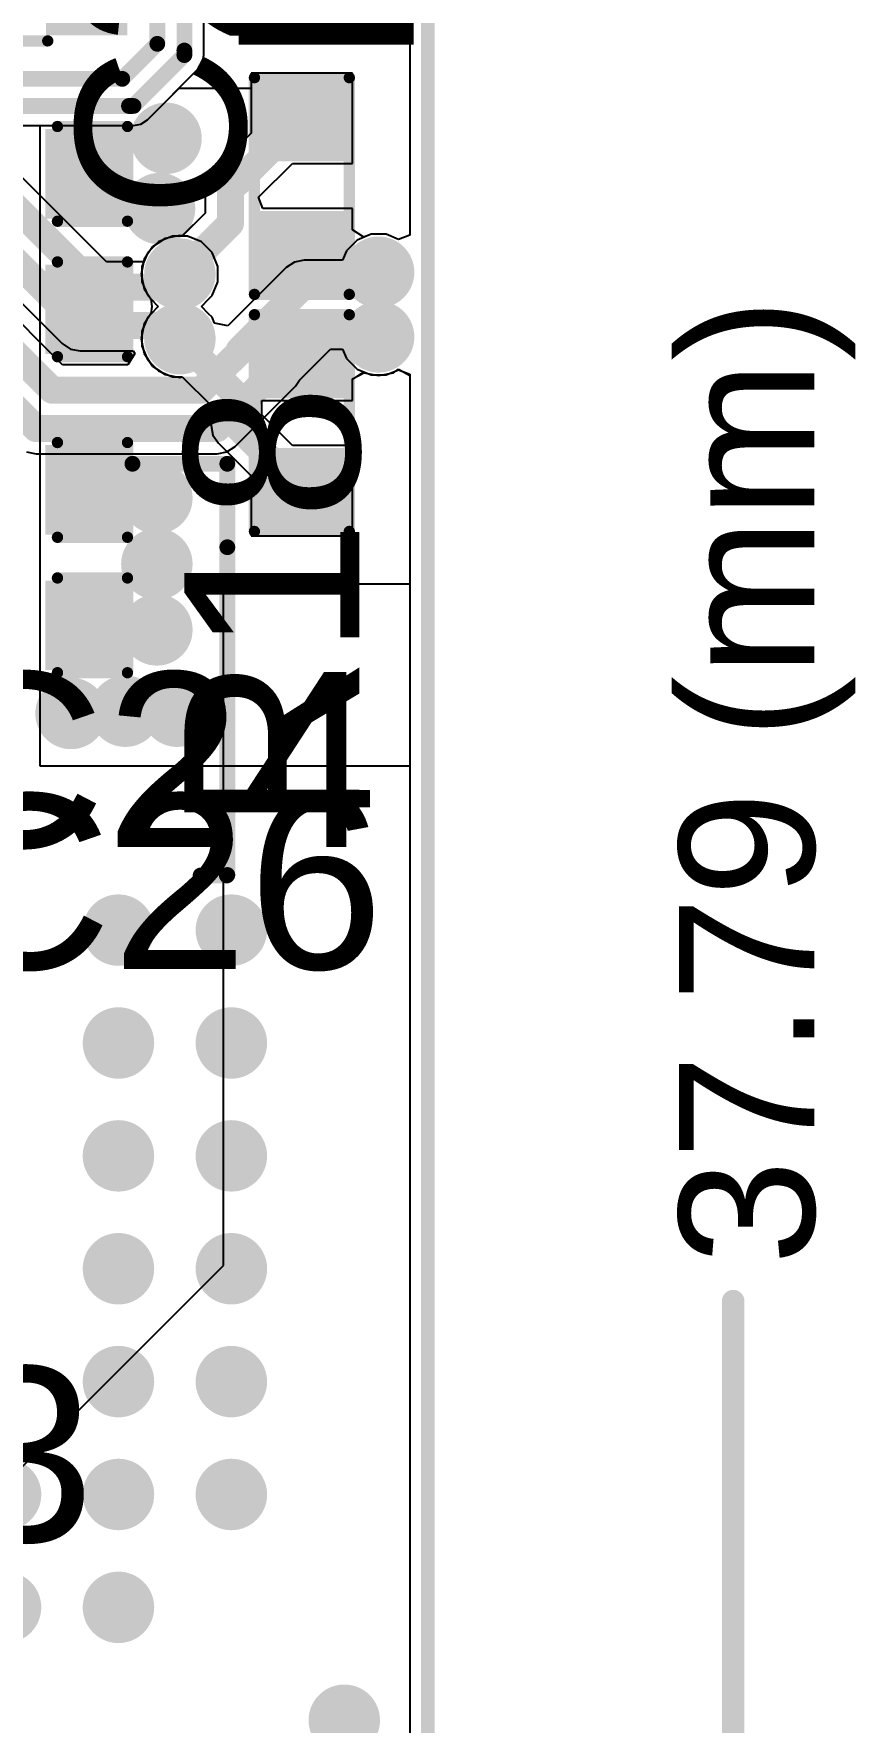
# Model space of a CAD drawing. Header units: millimetres. Extents: x -23 to 83, y -38 to 11.
# Drawn here: x 74.05 to 83.29, y -27.85 to -8.85 of the extents above; entities that cross this region are included whole.
import ezdxf

# ---------------------------------------------------------------- set-up
doc = ezdxf.new("R2010")
doc.units = ezdxf.units.MM
for name, color, linetype in [('BottomLayer', 5, 'Continuous'), ('BottomSolder', 6, 'Continuous'), ('Mechanical1', 6, 'Continuous'), ('Mechanical2', 216, 'Continuous'), ('TopLayer', 1, 'Continuous'), ('TopOverlay', 2, 'Continuous'), ('TopPaste', 8, 'Continuous'), ('TopSolder', 216, 'Continuous'), ('ViaHoleLayer', 16, 'Continuous')]:
    doc.layers.add(name, color=color, linetype=linetype)
doc.styles.add('Arial', font='', dxfattribs={"height": 0.2})
doc.styles.get('Arial').set_extended_font_data('Arial')

# ---------------------------------------------------------------- blocks, each defined once
blk = doc.blocks.new('R___0603_9')
at = {"layer": 'TopLayer'}
for points in [[(-0.381, 0.4445), (-0.381, -0.4445), (-1.143, -0.4445), (-1.143, 0.4445)], [(1.143, 0.4445), (1.143, -0.4445), (0.381, -0.4445), (0.381, 0.4445)]]:
    blk.add_hatch(color=1, dxfattribs=at).paths.add_polyline_path(points)
at = {"layer": 'TopPaste'}
for points in [[(-0.381, 0.4445), (-0.381, -0.4445), (-1.143, -0.4445), (-1.143, 0.4445)], [(1.143, 0.4445), (1.143, -0.4445), (0.381, -0.4445), (0.381, 0.4445)]]:
    blk.add_hatch(color=8, dxfattribs=at).paths.add_polyline_path(points)
at = {"layer": 'TopSolder'}
for points in [[(-0.2794, 0.5461), (-0.2794, -0.5461), (-1.2446, -0.5461), (-1.2446, 0.5461)], [(1.2446, 0.5461), (1.2446, -0.5461), (0.2794, -0.5461), (0.2794, 0.5461)]]:
    blk.add_hatch(color=216, dxfattribs=at).paths.add_polyline_path(points)
at = {"layer": 'TopOverlay', "const_width": 0.127}
for points in [[(-1.2192, -0.5334), (-1.2192, 0.5334)], [(1.2192, 0.5334), (-1.2192, 0.5334)], [(1.2192, -0.5334), (1.2192, 0.5334)], [(1.2192, -0.5334), (-1.2192, -0.5334)]]:
    blk.add_lwpolyline(points, dxfattribs=at)
at = {"layer": 'TopOverlay', "const_width": 0.0635}
for points in [[(-1.25095, 0.5334, 1), (-1.18745, 0.5334, 1)], [(-1.25095, 0.5334, 1), (-1.18745, 0.5334, 1)], [(1.18745, 0.5334, 1), (1.25095, 0.5334, 1)], [(1.18745, 0.5334, 1), (1.25095, 0.5334, 1)], [(-1.25095, -0.5334, 1), (-1.18745, -0.5334, 1)], [(-1.25095, -0.5334, 1), (-1.18745, -0.5334, 1)], [(1.18745, -0.5334, 1), (1.25095, -0.5334, 1)], [(1.18745, -0.5334, 1), (1.25095, -0.5334, 1)]]:
    blk.add_lwpolyline(points, format="xyb", close=True, dxfattribs=at)
blk = doc.blocks.new('R___0603_10')
at = {"layer": 'TopLayer'}
for points in [[(-0.381, 0.4445), (-0.381, -0.4445), (-1.143, -0.4445), (-1.143, 0.4445)], [(1.143, 0.4445), (1.143, -0.4445), (0.381, -0.4445), (0.381, 0.4445)]]:
    blk.add_hatch(color=1, dxfattribs=at).paths.add_polyline_path(points)
at = {"layer": 'TopPaste'}
for points in [[(-0.381, 0.4445), (-0.381, -0.4445), (-1.143, -0.4445), (-1.143, 0.4445)], [(1.143, 0.4445), (1.143, -0.4445), (0.381, -0.4445), (0.381, 0.4445)]]:
    blk.add_hatch(color=8, dxfattribs=at).paths.add_polyline_path(points)
at = {"layer": 'TopSolder'}
for points in [[(-0.2794, 0.5461), (-0.2794, -0.5461), (-1.2446, -0.5461), (-1.2446, 0.5461)], [(1.2446, 0.5461), (1.2446, -0.5461), (0.2794, -0.5461), (0.2794, 0.5461)]]:
    blk.add_hatch(color=216, dxfattribs=at).paths.add_polyline_path(points)
at = {"layer": 'TopOverlay', "const_width": 0.127}
for points in [[(-1.2192, 0.5334), (-1.2192, -0.5334)], [(-1.2192, 0.5334), (1.2192, 0.5334)], [(1.2192, 0.5334), (1.2192, -0.5334)], [(-1.2192, -0.5334), (1.2192, -0.5334)]]:
    blk.add_lwpolyline(points, dxfattribs=at)
at = {"layer": 'TopOverlay', "const_width": 0.0635}
for points in [[(-1.25095, 0.5334, 1), (-1.18745, 0.5334, 1)], [(-1.25095, 0.5334, 1), (-1.18745, 0.5334, 1)], [(1.18745, 0.5334, 1), (1.25095, 0.5334, 1)], [(1.18745, 0.5334, 1), (1.25095, 0.5334, 1)], [(-1.25095, -0.5334, 1), (-1.18745, -0.5334, 1)], [(-1.25095, -0.5334, 1), (-1.18745, -0.5334, 1)], [(1.18745, -0.5334, 1), (1.25095, -0.5334, 1)], [(1.18745, -0.5334, 1), (1.25095, -0.5334, 1)]]:
    blk.add_lwpolyline(points, format="xyb", close=True, dxfattribs=at)
blk = doc.blocks.new('C___0603_31')
at = {"layer": 'TopLayer'}
for points in [[(-0.381, 0.445), (-0.381, -0.445), (-1.143, -0.445), (-1.143, 0.445)], [(1.143, 0.445), (1.143, -0.445), (0.381, -0.445), (0.381, 0.445)]]:
    blk.add_hatch(color=1, dxfattribs=at).paths.add_polyline_path(points)
at = {"layer": 'TopPaste'}
for points in [[(-0.381, 0.445), (-0.381, -0.445), (-1.143, -0.445), (-1.143, 0.445)], [(1.143, 0.445), (1.143, -0.445), (0.381, -0.445), (0.381, 0.445)]]:
    blk.add_hatch(color=8, dxfattribs=at).paths.add_polyline_path(points)
at = {"layer": 'TopSolder'}
for points in [[(-0.321, 0.504), (-0.321, -0.504), (-1.203, -0.504), (-1.203, 0.504)], [(1.203, 0.504), (1.203, -0.504), (0.321, -0.504), (0.321, 0.504)]]:
    blk.add_hatch(color=216, dxfattribs=at).paths.add_polyline_path(points)
at = {"layer": 'TopOverlay', "const_width": 0.127}
for points in [[(-0.457, 0.533), (-1.245, 0.533)], [(-1.245, 0.533), (-1.245, -0.533)], [(1.245, 0.533), (0.457, 0.533)], [(1.245, 0.533), (1.245, -0.533)], [(-0.457, -0.533), (-1.245, -0.533)], [(1.245, -0.533), (0.457, -0.533)]]:
    blk.add_lwpolyline(points, dxfattribs=at)
at = {"layer": 'TopOverlay', "const_width": 0.0635}
for points in [[(-1.276, 0.533, 1), (-1.213, 0.533, 1)], [(-1.276, 0.533, 1), (-1.213, 0.533, 1)], [(-0.489, 0.533, 1), (-0.425, 0.533, 1)], [(0.425, 0.533, 1), (0.489, 0.533, 1)], [(1.213, 0.533, 1), (1.276, 0.533, 1)], [(1.213, 0.533, 1), (1.276, 0.533, 1)], [(-1.276, -0.533, 1), (-1.213, -0.533, 1)], [(-1.276, -0.533, 1), (-1.213, -0.533, 1)], [(-0.489, -0.533, 1), (-0.425, -0.533, 1)], [(0.425, -0.533, 1), (0.489, -0.533, 1)], [(1.213, -0.533, 1), (1.276, -0.533, 1)], [(1.213, -0.533, 1), (1.276, -0.533, 1)]]:
    blk.add_lwpolyline(points, format="xyb", close=True, dxfattribs=at)
blk = doc.blocks.new('C___0603_33')
at = {"layer": 'TopLayer'}
for points in [[(-0.381, 0.445), (-0.381, -0.445), (-1.143, -0.445), (-1.143, 0.445)], [(1.143, 0.445), (1.143, -0.445), (0.381, -0.445), (0.381, 0.445)]]:
    blk.add_hatch(color=1, dxfattribs=at).paths.add_polyline_path(points)
at = {"layer": 'TopPaste'}
for points in [[(-0.381, 0.445), (-0.381, -0.445), (-1.143, -0.445), (-1.143, 0.445)], [(1.143, 0.445), (1.143, -0.445), (0.381, -0.445), (0.381, 0.445)]]:
    blk.add_hatch(color=8, dxfattribs=at).paths.add_polyline_path(points)
at = {"layer": 'TopSolder'}
for points in [[(-0.321, 0.504), (-0.321, -0.504), (-1.203, -0.504), (-1.203, 0.504)], [(1.203, 0.504), (1.203, -0.504), (0.321, -0.504), (0.321, 0.504)]]:
    blk.add_hatch(color=216, dxfattribs=at).paths.add_polyline_path(points)
at = {"layer": 'TopOverlay', "const_width": 0.127}
for points in [[(-1.245, 0.533), (-1.245, -0.533)], [(-0.457, 0.533), (-1.245, 0.533)], [(1.245, 0.533), (0.457, 0.533)], [(1.245, 0.533), (1.245, -0.533)], [(-0.457, -0.533), (-1.245, -0.533)], [(1.245, -0.533), (0.457, -0.533)]]:
    blk.add_lwpolyline(points, dxfattribs=at)
at = {"layer": 'TopOverlay', "const_width": 0.0635}
for points in [[(-1.276, 0.533, 1), (-1.213, 0.533, 1)], [(-1.276, 0.533, 1), (-1.213, 0.533, 1)], [(-0.489, 0.533, 1), (-0.425, 0.533, 1)], [(0.425, 0.533, 1), (0.489, 0.533, 1)], [(1.213, 0.533, 1), (1.276, 0.533, 1)], [(1.213, 0.533, 1), (1.276, 0.533, 1)], [(-1.276, -0.533, 1), (-1.213, -0.533, 1)], [(-1.276, -0.533, 1), (-1.213, -0.533, 1)], [(-0.489, -0.533, 1), (-0.425, -0.533, 1)], [(0.425, -0.533, 1), (0.489, -0.533, 1)], [(1.213, -0.533, 1), (1.276, -0.533, 1)], [(1.213, -0.533, 1), (1.276, -0.533, 1)]]:
    blk.add_lwpolyline(points, format="xyb", close=True, dxfattribs=at)
blk = doc.blocks.new('C___0603_35')
at = {"layer": 'TopLayer'}
for points in [[(-0.381, 0.445), (-0.381, -0.445), (-1.143, -0.445), (-1.143, 0.445)], [(1.143, 0.445), (1.143, -0.445), (0.381, -0.445), (0.381, 0.445)]]:
    blk.add_hatch(color=1, dxfattribs=at).paths.add_polyline_path(points)
at = {"layer": 'TopPaste'}
for points in [[(-0.381, 0.445), (-0.381, -0.445), (-1.143, -0.445), (-1.143, 0.445)], [(1.143, 0.445), (1.143, -0.445), (0.381, -0.445), (0.381, 0.445)]]:
    blk.add_hatch(color=8, dxfattribs=at).paths.add_polyline_path(points)
at = {"layer": 'TopSolder'}
for points in [[(-0.321, 0.504), (-0.321, -0.504), (-1.203, -0.504), (-1.203, 0.504)], [(1.203, 0.504), (1.203, -0.504), (0.321, -0.504), (0.321, 0.504)]]:
    blk.add_hatch(color=216, dxfattribs=at).paths.add_polyline_path(points)
at = {"layer": 'TopOverlay', "const_width": 0.127}
for points in [[(-1.245, 0.533), (-0.457, 0.533)], [(-1.245, -0.533), (-1.245, 0.533)], [(0.457, 0.533), (1.245, 0.533)], [(1.245, -0.533), (1.245, 0.533)], [(-1.245, -0.533), (-0.457, -0.533)], [(0.457, -0.533), (1.245, -0.533)]]:
    blk.add_lwpolyline(points, dxfattribs=at)
at = {"layer": 'TopOverlay', "const_width": 0.0635}
for points in [[(-1.276, 0.533, 1), (-1.213, 0.533, 1)], [(-1.276, 0.533, 1), (-1.213, 0.533, 1)], [(-0.489, 0.533, 1), (-0.425, 0.533, 1)], [(0.425, 0.533, 1), (0.489, 0.533, 1)], [(1.213, 0.533, 1), (1.276, 0.533, 1)], [(1.213, 0.533, 1), (1.276, 0.533, 1)], [(-1.276, -0.533, 1), (-1.213, -0.533, 1)], [(-1.276, -0.533, 1), (-1.213, -0.533, 1)], [(-0.489, -0.533, 1), (-0.425, -0.533, 1)], [(0.425, -0.533, 1), (0.489, -0.533, 1)], [(1.213, -0.533, 1), (1.276, -0.533, 1)], [(1.213, -0.533, 1), (1.276, -0.533, 1)]]:
    blk.add_lwpolyline(points, format="xyb", close=True, dxfattribs=at)
blk = doc.blocks.new('C___0603_37')
at = {"layer": 'TopLayer'}
for points in [[(-0.381, 0.445), (-0.381, -0.445), (-1.143, -0.445), (-1.143, 0.445)], [(1.143, 0.445), (1.143, -0.445), (0.381, -0.445), (0.381, 0.445)]]:
    blk.add_hatch(color=1, dxfattribs=at).paths.add_polyline_path(points)
at = {"layer": 'TopPaste'}
for points in [[(-0.381, 0.445), (-0.381, -0.445), (-1.143, -0.445), (-1.143, 0.445)], [(1.143, 0.445), (1.143, -0.445), (0.381, -0.445), (0.381, 0.445)]]:
    blk.add_hatch(color=8, dxfattribs=at).paths.add_polyline_path(points)
at = {"layer": 'TopSolder'}
for points in [[(-0.321, 0.504), (-0.321, -0.504), (-1.203, -0.504), (-1.203, 0.504)], [(1.203, 0.504), (1.203, -0.504), (0.321, -0.504), (0.321, 0.504)]]:
    blk.add_hatch(color=216, dxfattribs=at).paths.add_polyline_path(points)
at = {"layer": 'TopOverlay', "const_width": 0.127}
for points in [[(-1.245, 0.533), (-1.245, -0.533)], [(-0.457, 0.533), (-1.245, 0.533)], [(1.245, 0.533), (0.457, 0.533)], [(1.245, 0.533), (1.245, -0.533)], [(-0.457, -0.533), (-1.245, -0.533)], [(1.245, -0.533), (0.457, -0.533)]]:
    blk.add_lwpolyline(points, dxfattribs=at)
at = {"layer": 'TopOverlay', "const_width": 0.0635}
for points in [[(-1.276, 0.533, 1), (-1.213, 0.533, 1)], [(-1.276, 0.533, 1), (-1.213, 0.533, 1)], [(-0.489, 0.533, 1), (-0.425, 0.533, 1)], [(0.425, 0.533, 1), (0.489, 0.533, 1)], [(1.213, 0.533, 1), (1.276, 0.533, 1)], [(1.213, 0.533, 1), (1.276, 0.533, 1)], [(-1.276, -0.533, 1), (-1.213, -0.533, 1)], [(-1.276, -0.533, 1), (-1.213, -0.533, 1)], [(-0.489, -0.533, 1), (-0.425, -0.533, 1)], [(0.425, -0.533, 1), (0.489, -0.533, 1)], [(1.213, -0.533, 1), (1.276, -0.533, 1)], [(1.213, -0.533, 1), (1.276, -0.533, 1)]]:
    blk.add_lwpolyline(points, format="xyb", close=True, dxfattribs=at)
blk = doc.blocks.new('8_USON__2X3__122')
at = {"layer": 'TopLayer'}
for points in [[(-0.356, 0.14), (0.356, 0.14), (0.356, -0.14), (-0.356, -0.14)], [(1.198, 0.1), (1.498, 0.1), (1.498, -1.6), (1.198, -1.6)], [(2.34, 0.14), (3.051, 0.14), (3.051, -0.14), (2.34, -0.14)], [(-0.356, -0.36), (0.356, -0.36), (0.356, -0.64), (-0.356, -0.64)], [(2.34, -0.36), (3.051, -0.36), (3.051, -0.64), (2.34, -0.64)], [(-0.356, -0.86), (0.356, -0.86), (0.356, -1.14), (-0.356, -1.14)], [(2.34, -0.86), (3.051, -0.86), (3.051, -1.14), (2.34, -1.14)], [(-0.356, -1.36), (0.356, -1.36), (0.356, -1.64), (-0.356, -1.64)], [(2.34, -1.36), (3.051, -1.36), (3.051, -1.64), (2.34, -1.64)]]:
    blk.add_hatch(color=1, dxfattribs=at).paths.add_polyline_path(points)
at = {"layer": 'TopPaste'}
for points in [[(-0.356, 0.14), (0.356, 0.14), (0.356, -0.14), (-0.356, -0.14)], [(1.198, 0.1), (1.498, 0.1), (1.498, -1.6), (1.198, -1.6)], [(2.34, 0.14), (3.051, 0.14), (3.051, -0.14), (2.34, -0.14)], [(-0.356, -0.36), (0.356, -0.36), (0.356, -0.64), (-0.356, -0.64)], [(2.34, -0.36), (3.051, -0.36), (3.051, -0.64), (2.34, -0.64)], [(-0.356, -0.86), (0.356, -0.86), (0.356, -1.14), (-0.356, -1.14)], [(2.34, -0.86), (3.051, -0.86), (3.051, -1.14), (2.34, -1.14)], [(-0.356, -1.36), (0.356, -1.36), (0.356, -1.64), (-0.356, -1.64)], [(2.34, -1.36), (3.051, -1.36), (3.051, -1.64), (2.34, -1.64)]]:
    blk.add_hatch(color=8, dxfattribs=at).paths.add_polyline_path(points)
at = {"layer": 'TopSolder'}
for points in [[(-0.457, 0.242), (0.457, 0.242), (0.457, -0.242), (-0.457, -0.242)], [(1.096, 0.202), (1.599, 0.202), (1.599, -1.702), (1.096, -1.702)], [(2.238, 0.242), (3.152, 0.242), (3.152, -0.242), (2.238, -0.242)], [(-0.457, -0.258), (0.457, -0.258), (0.457, -0.742), (-0.457, -0.742)], [(2.238, -0.258), (3.152, -0.258), (3.152, -0.742), (2.238, -0.742)], [(-0.457, -0.758), (0.457, -0.758), (0.457, -1.242), (-0.457, -1.242)], [(2.238, -0.758), (3.152, -0.758), (3.152, -1.242), (2.238, -1.242)], [(-0.457, -1.258), (0.457, -1.258), (0.457, -1.742), (-0.457, -1.742)], [(2.238, -1.258), (3.152, -1.258), (3.152, -1.742), (2.238, -1.742)]]:
    blk.add_hatch(color=216, dxfattribs=at).paths.add_polyline_path(points)
at = {"layer": 'TopOverlay'}
for points, const_width in [([(-0.69, 0.152), (-0.563, 0.025)], 0.2), ([(-0.69, -0.102), (-0.69, 0.152)], 0.2), ([(0.352, 0.305), (2.257, 0.305)], 0.127), ([(-0.69, -0.102), (-0.563, 0.025)], 0.2), ([(0.352, -1.805), (2.257, -1.805)], 0.127)]:
    blk.add_lwpolyline(points, dxfattribs=dict(at, const_width=const_width))
for points, const_width in [([(-0.74, 0.152, 1), (-0.64, 0.152, 1)], 0.1), ([(-0.74, 0.152, 1), (-0.64, 0.152, 1)], 0.1), ([(0.32, 0.305, 1), (0.383, 0.305, 1)], 0.0635), ([(2.225, 0.305, 1), (2.288, 0.305, 1)], 0.0635), ([(-0.613, 0.025, 1), (-0.513, 0.025, 1)], 0.1), ([(-0.613, 0.025, 1), (-0.513, 0.025, 1)], 0.1), ([(-0.74, -0.102, 1), (-0.64, -0.102, 1)], 0.1), ([(-0.74, -0.102, 1), (-0.64, -0.102, 1)], 0.1), ([(0.32, -1.805, 1), (0.383, -1.805, 1)], 0.0635), ([(2.225, -1.805, 1), (2.288, -1.805, 1)], 0.0635)]:
    blk.add_lwpolyline(points, format="xyb", close=True, dxfattribs=dict(at, const_width=const_width))

msp = doc.modelspace()

# ---------------------------------------------------------------- hatches: boundary and pattern name
at = {"layer": 'BottomLayer'}
h = msp.add_hatch(color=5, dxfattribs=at)
edge = h.paths.add_edge_path()
edge.add_arc((75.536, -10.029), 0.3, 0, 360)
h = msp.add_hatch(color=5, dxfattribs=at)
edge = h.paths.add_edge_path()
edge.add_arc((75.463, -10.82), 0.3, 0, 360)
h = msp.add_hatch(color=5, dxfattribs=at)
edge = h.paths.add_edge_path()
edge.add_arc((75.692, -11.557), 0.3, 0, 360)
h = msp.add_hatch(color=5, dxfattribs=at)
edge = h.paths.add_edge_path()
edge.add_arc((77.927, -11.536), 0.3, 0, 360)
h = msp.add_hatch(color=5, dxfattribs=at)
edge = h.paths.add_edge_path()
edge.add_arc((77.927, -12.263), 0.3, 0, 360)
h = msp.add_hatch(color=5, dxfattribs=at)
edge = h.paths.add_edge_path()
edge.add_arc((75.692, -12.284), 0.3, 0, 360)
h = msp.add_hatch(color=5, dxfattribs=at)
edge = h.paths.add_edge_path()
edge.add_arc((75.433, -14.078), 0.3, 0, 360)
h = msp.add_hatch(color=5, dxfattribs=at)
edge = h.paths.add_edge_path()
edge.add_arc((75.433, -14.819), 0.3, 0, 360)
h = msp.add_hatch(color=5, dxfattribs=at)
edge = h.paths.add_edge_path()
edge.add_arc((75.433, -15.56), 0.3, 0, 360)
h = msp.add_hatch(color=5, dxfattribs=at)
edge = h.paths.add_edge_path()
edge.add_arc((74.468, -16.5), 0.3, 0, 360)
h = msp.add_hatch(color=5, dxfattribs=at)
edge = h.paths.add_edge_path()
edge.add_arc((75.077, -16.475), 0.3, 0, 360)
h = msp.add_hatch(color=5, dxfattribs=at)
edge = h.paths.add_edge_path()
edge.add_arc((75.662, -16.475), 0.3, 0, 360)
h = msp.add_hatch(color=5, dxfattribs=at)
edge = h.paths.add_edge_path()
edge.add_arc((75.001, -18.938), 0.3, 0, 360)
h = msp.add_hatch(color=5, dxfattribs=at)
edge = h.paths.add_edge_path()
edge.add_arc((76.271, -18.938), 0.3, 0, 360)
h = msp.add_hatch(color=5, dxfattribs=at)
edge = h.paths.add_edge_path()
edge.add_arc((75.001, -20.208), 0.3, 0, 360)
h = msp.add_hatch(color=5, dxfattribs=at)
edge = h.paths.add_edge_path()
edge.add_arc((76.271, -20.208), 0.3, 0, 360)
h = msp.add_hatch(color=5, dxfattribs=at)
edge = h.paths.add_edge_path()
edge.add_arc((75.001, -21.478), 0.3, 0, 360)
h = msp.add_hatch(color=5, dxfattribs=at)
edge = h.paths.add_edge_path()
edge.add_arc((76.271, -21.478), 0.3, 0, 360)
h = msp.add_hatch(color=5, dxfattribs=at)
edge = h.paths.add_edge_path()
edge.add_arc((75.001, -22.748), 0.3, 0, 360)
h = msp.add_hatch(color=5, dxfattribs=at)
edge = h.paths.add_edge_path()
edge.add_arc((76.271, -22.748), 0.3, 0, 360)
h = msp.add_hatch(color=5, dxfattribs=at)
edge = h.paths.add_edge_path()
edge.add_arc((75.001, -24.018), 0.3, 0, 360)
h = msp.add_hatch(color=5, dxfattribs=at)
edge = h.paths.add_edge_path()
edge.add_arc((76.271, -24.018), 0.3, 0, 360)
h = msp.add_hatch(color=5, dxfattribs=at)
edge = h.paths.add_edge_path()
edge.add_arc((75.001, -25.288), 0.3, 0, 360)
h = msp.add_hatch(color=5, dxfattribs=at)
edge = h.paths.add_edge_path()
edge.add_arc((76.271, -25.288), 0.3, 0, 360)
h = msp.add_hatch(color=5, dxfattribs=at)
edge = h.paths.add_edge_path()
edge.add_arc((75.001, -26.558), 0.3, 0, 360)
h = msp.add_hatch(color=5, dxfattribs=at)
edge = h.paths.add_edge_path()
edge.add_arc((77.541, -27.828), 0.3, 0, 360)
at = {"layer": 'BottomSolder'}
h = msp.add_hatch(color=6, dxfattribs=at)
edge = h.paths.add_edge_path()
edge.add_arc((75.536, -10.029), 0.402, 0, 360)
h = msp.add_hatch(color=6, dxfattribs=at)
edge = h.paths.add_edge_path()
edge.add_arc((75.463, -10.82), 0.402, 0, 360)
h = msp.add_hatch(color=6, dxfattribs=at)
edge = h.paths.add_edge_path()
edge.add_arc((75.692, -11.557), 0.402, 0, 360)
h = msp.add_hatch(color=6, dxfattribs=at)
edge = h.paths.add_edge_path()
edge.add_arc((77.927, -11.536), 0.402, 0, 360)
h = msp.add_hatch(color=6, dxfattribs=at)
edge = h.paths.add_edge_path()
edge.add_arc((75.692, -12.284), 0.402, 0, 360)
h = msp.add_hatch(color=6, dxfattribs=at)
edge = h.paths.add_edge_path()
edge.add_arc((77.927, -12.263), 0.402, 0, 360)
h = msp.add_hatch(color=6, dxfattribs=at)
edge = h.paths.add_edge_path()
edge.add_arc((75.433, -14.078), 0.402, 0, 360)
h = msp.add_hatch(color=6, dxfattribs=at)
edge = h.paths.add_edge_path()
edge.add_arc((75.433, -14.819), 0.402, 0, 360)
h = msp.add_hatch(color=6, dxfattribs=at)
edge = h.paths.add_edge_path()
edge.add_arc((75.433, -15.56), 0.402, 0, 360)
h = msp.add_hatch(color=6, dxfattribs=at)
edge = h.paths.add_edge_path()
edge.add_arc((74.468, -16.5), 0.402, 0, 360)
h = msp.add_hatch(color=6, dxfattribs=at)
edge = h.paths.add_edge_path()
edge.add_arc((75.077, -16.475), 0.402, 0, 360)
h = msp.add_hatch(color=6, dxfattribs=at)
edge = h.paths.add_edge_path()
edge.add_arc((75.662, -16.475), 0.402, 0, 360)
h = msp.add_hatch(color=6, dxfattribs=at)
edge = h.paths.add_edge_path()
edge.add_arc((75.001, -18.938), 0.402, 0, 360)
h = msp.add_hatch(color=6, dxfattribs=at)
edge = h.paths.add_edge_path()
edge.add_arc((76.271, -18.938), 0.402, 0, 360)
h = msp.add_hatch(color=6, dxfattribs=at)
edge = h.paths.add_edge_path()
edge.add_arc((75.001, -20.208), 0.402, 0, 360)
h = msp.add_hatch(color=6, dxfattribs=at)
edge = h.paths.add_edge_path()
edge.add_arc((76.271, -20.208), 0.402, 0, 360)
h = msp.add_hatch(color=6, dxfattribs=at)
edge = h.paths.add_edge_path()
edge.add_arc((75.001, -21.478), 0.402, 0, 360)
h = msp.add_hatch(color=6, dxfattribs=at)
edge = h.paths.add_edge_path()
edge.add_arc((76.271, -21.478), 0.402, 0, 360)
h = msp.add_hatch(color=6, dxfattribs=at)
edge = h.paths.add_edge_path()
edge.add_arc((75.001, -22.748), 0.402, 0, 360)
h = msp.add_hatch(color=6, dxfattribs=at)
edge = h.paths.add_edge_path()
edge.add_arc((76.271, -22.748), 0.402, 0, 360)
h = msp.add_hatch(color=6, dxfattribs=at)
edge = h.paths.add_edge_path()
edge.add_arc((75.001, -24.018), 0.402, 0, 360)
h = msp.add_hatch(color=6, dxfattribs=at)
edge = h.paths.add_edge_path()
edge.add_arc((76.271, -24.018), 0.402, 0, 360)
h = msp.add_hatch(color=6, dxfattribs=at)
edge = h.paths.add_edge_path()
edge.add_arc((73.731, -25.288), 0.402, 0, 360)
h = msp.add_hatch(color=6, dxfattribs=at)
edge = h.paths.add_edge_path()
edge.add_arc((75.001, -25.288), 0.402, 0, 360)
h = msp.add_hatch(color=6, dxfattribs=at)
edge = h.paths.add_edge_path()
edge.add_arc((76.271, -25.288), 0.402, 0, 360)
h = msp.add_hatch(color=6, dxfattribs=at)
edge = h.paths.add_edge_path()
edge.add_arc((73.731, -26.558), 0.402, 0, 360)
h = msp.add_hatch(color=6, dxfattribs=at)
edge = h.paths.add_edge_path()
edge.add_arc((75.001, -26.558), 0.402, 0, 360)
h = msp.add_hatch(color=6, dxfattribs=at)
edge = h.paths.add_edge_path()
edge.add_arc((77.541, -27.828), 0.402, 0, 360)
at = {"layer": 'TopLayer'}
h = msp.add_hatch(color=1, dxfattribs=at)
edge = h.paths.add_edge_path()
edge.add_arc((75.536, -10.029), 0.3, 0, 360)
h = msp.add_hatch(color=1, dxfattribs=at)
edge = h.paths.add_edge_path()
edge.add_arc((75.463, -10.82), 0.3, 0, 360)
h = msp.add_hatch(color=1, dxfattribs=at)
edge = h.paths.add_edge_path()
edge.add_arc((75.692, -11.557), 0.3, 0, 360)
h = msp.add_hatch(color=1, dxfattribs=at)
edge = h.paths.add_edge_path()
edge.add_arc((77.927, -11.536), 0.3, 0, 360)
h = msp.add_hatch(color=1, dxfattribs=at)
edge = h.paths.add_edge_path()
edge.add_arc((77.927, -12.263), 0.3, 0, 360)
h = msp.add_hatch(color=1, dxfattribs=at)
edge = h.paths.add_edge_path()
edge.add_arc((75.692, -12.284), 0.3, 0, 360)
h = msp.add_hatch(color=1, dxfattribs=at)
edge = h.paths.add_edge_path()
edge.add_arc((75.433, -14.078), 0.3, 0, 360)
h = msp.add_hatch(color=1, dxfattribs=at)
edge = h.paths.add_edge_path()
edge.add_arc((75.433, -14.819), 0.3, 0, 360)
h = msp.add_hatch(color=1, dxfattribs=at)
edge = h.paths.add_edge_path()
edge.add_arc((75.433, -15.56), 0.3, 0, 360)
h = msp.add_hatch(color=1, dxfattribs=at)
edge = h.paths.add_edge_path()
edge.add_arc((74.468, -16.5), 0.3, 0, 360)
h = msp.add_hatch(color=1, dxfattribs=at)
edge = h.paths.add_edge_path()
edge.add_arc((75.077, -16.475), 0.3, 0, 360)
h = msp.add_hatch(color=1, dxfattribs=at)
edge = h.paths.add_edge_path()
edge.add_arc((75.662, -16.475), 0.3, 0, 360)
h = msp.add_hatch(color=1, dxfattribs=at)
edge = h.paths.add_edge_path()
edge.add_arc((75.001, -18.938), 0.3, 0, 360)
h = msp.add_hatch(color=1, dxfattribs=at)
edge = h.paths.add_edge_path()
edge.add_arc((76.271, -18.938), 0.3, 0, 360)
h = msp.add_hatch(color=1, dxfattribs=at)
edge = h.paths.add_edge_path()
edge.add_arc((75.001, -20.208), 0.3, 0, 360)
h = msp.add_hatch(color=1, dxfattribs=at)
edge = h.paths.add_edge_path()
edge.add_arc((76.271, -20.208), 0.3, 0, 360)
h = msp.add_hatch(color=1, dxfattribs=at)
edge = h.paths.add_edge_path()
edge.add_arc((75.001, -21.478), 0.3, 0, 360)
h = msp.add_hatch(color=1, dxfattribs=at)
edge = h.paths.add_edge_path()
edge.add_arc((76.271, -21.478), 0.3, 0, 360)
h = msp.add_hatch(color=1, dxfattribs=at)
edge = h.paths.add_edge_path()
edge.add_arc((75.001, -22.748), 0.3, 0, 360)
h = msp.add_hatch(color=1, dxfattribs=at)
edge = h.paths.add_edge_path()
edge.add_arc((76.271, -22.748), 0.3, 0, 360)
h = msp.add_hatch(color=1, dxfattribs=at)
edge = h.paths.add_edge_path()
edge.add_arc((75.001, -24.018), 0.3, 0, 360)
h = msp.add_hatch(color=1, dxfattribs=at)
edge = h.paths.add_edge_path()
edge.add_arc((76.271, -24.018), 0.3, 0, 360)
h = msp.add_hatch(color=1, dxfattribs=at)
edge = h.paths.add_edge_path()
edge.add_arc((75.001, -25.288), 0.3, 0, 360)
h = msp.add_hatch(color=1, dxfattribs=at)
edge = h.paths.add_edge_path()
edge.add_arc((76.271, -25.288), 0.3, 0, 360)
h = msp.add_hatch(color=1, dxfattribs=at)
edge = h.paths.add_edge_path()
edge.add_arc((75.001, -26.558), 0.3, 0, 360)
h = msp.add_hatch(color=1, dxfattribs=at)
edge = h.paths.add_edge_path()
edge.add_arc((77.541, -27.828), 0.3, 0, 360)
at = {"layer": 'TopSolder'}
h = msp.add_hatch(color=216, dxfattribs=at)
edge = h.paths.add_edge_path()
edge.add_arc((75.536, -10.029), 0.402, 0, 360)
h = msp.add_hatch(color=216, dxfattribs=at)
edge = h.paths.add_edge_path()
edge.add_arc((75.463, -10.82), 0.402, 0, 360)
h = msp.add_hatch(color=216, dxfattribs=at)
edge = h.paths.add_edge_path()
edge.add_arc((75.692, -11.557), 0.402, 0, 360)
h = msp.add_hatch(color=216, dxfattribs=at)
edge = h.paths.add_edge_path()
edge.add_arc((77.927, -11.536), 0.402, 0, 360)
h = msp.add_hatch(color=216, dxfattribs=at)
edge = h.paths.add_edge_path()
edge.add_arc((75.692, -12.284), 0.402, 0, 360)
h = msp.add_hatch(color=216, dxfattribs=at)
edge = h.paths.add_edge_path()
edge.add_arc((77.927, -12.263), 0.402, 0, 360)
h = msp.add_hatch(color=216, dxfattribs=at)
edge = h.paths.add_edge_path()
edge.add_arc((75.433, -14.078), 0.402, 0, 360)
h = msp.add_hatch(color=216, dxfattribs=at)
edge = h.paths.add_edge_path()
edge.add_arc((75.433, -14.819), 0.402, 0, 360)
h = msp.add_hatch(color=216, dxfattribs=at)
edge = h.paths.add_edge_path()
edge.add_arc((75.433, -15.56), 0.402, 0, 360)
h = msp.add_hatch(color=216, dxfattribs=at)
edge = h.paths.add_edge_path()
edge.add_arc((74.468, -16.5), 0.402, 0, 360)
h = msp.add_hatch(color=216, dxfattribs=at)
edge = h.paths.add_edge_path()
edge.add_arc((75.077, -16.475), 0.402, 0, 360)
h = msp.add_hatch(color=216, dxfattribs=at)
edge = h.paths.add_edge_path()
edge.add_arc((75.662, -16.475), 0.402, 0, 360)
h = msp.add_hatch(color=216, dxfattribs=at)
edge = h.paths.add_edge_path()
edge.add_arc((75.001, -18.938), 0.402, 0, 360)
h = msp.add_hatch(color=216, dxfattribs=at)
edge = h.paths.add_edge_path()
edge.add_arc((76.271, -18.938), 0.402, 0, 360)
h = msp.add_hatch(color=216, dxfattribs=at)
edge = h.paths.add_edge_path()
edge.add_arc((75.001, -20.208), 0.402, 0, 360)
h = msp.add_hatch(color=216, dxfattribs=at)
edge = h.paths.add_edge_path()
edge.add_arc((76.271, -20.208), 0.402, 0, 360)
h = msp.add_hatch(color=216, dxfattribs=at)
edge = h.paths.add_edge_path()
edge.add_arc((75.001, -21.478), 0.402, 0, 360)
h = msp.add_hatch(color=216, dxfattribs=at)
edge = h.paths.add_edge_path()
edge.add_arc((76.271, -21.478), 0.402, 0, 360)
h = msp.add_hatch(color=216, dxfattribs=at)
edge = h.paths.add_edge_path()
edge.add_arc((75.001, -22.748), 0.402, 0, 360)
h = msp.add_hatch(color=216, dxfattribs=at)
edge = h.paths.add_edge_path()
edge.add_arc((76.271, -22.748), 0.402, 0, 360)
h = msp.add_hatch(color=216, dxfattribs=at)
edge = h.paths.add_edge_path()
edge.add_arc((75.001, -24.018), 0.402, 0, 360)
h = msp.add_hatch(color=216, dxfattribs=at)
edge = h.paths.add_edge_path()
edge.add_arc((76.271, -24.018), 0.402, 0, 360)
h = msp.add_hatch(color=216, dxfattribs=at)
edge = h.paths.add_edge_path()
edge.add_arc((73.731, -25.288), 0.402, 0, 360)
h = msp.add_hatch(color=216, dxfattribs=at)
edge = h.paths.add_edge_path()
edge.add_arc((75.001, -25.288), 0.402, 0, 360)
h = msp.add_hatch(color=216, dxfattribs=at)
edge = h.paths.add_edge_path()
edge.add_arc((76.271, -25.288), 0.402, 0, 360)
h = msp.add_hatch(color=216, dxfattribs=at)
edge = h.paths.add_edge_path()
edge.add_arc((73.731, -26.558), 0.402, 0, 360)
h = msp.add_hatch(color=216, dxfattribs=at)
edge = h.paths.add_edge_path()
edge.add_arc((75.001, -26.558), 0.402, 0, 360)
h = msp.add_hatch(color=216, dxfattribs=at)
edge = h.paths.add_edge_path()
edge.add_arc((77.541, -27.828), 0.402, 0, 360)
at = {"layer": 'ViaHoleLayer'}
h = msp.add_hatch(color=16, dxfattribs=at)
edge = h.paths.add_edge_path()
edge.add_arc((75.536, -10.029), 0.15, 0, 360)
h = msp.add_hatch(color=16, dxfattribs=at)
edge = h.paths.add_edge_path()
edge.add_arc((75.463, -10.82), 0.15, 0, 360)
h = msp.add_hatch(color=16, dxfattribs=at)
edge = h.paths.add_edge_path()
edge.add_arc((77.927, -11.536), 0.15, 0, 360)
h = msp.add_hatch(color=16, dxfattribs=at)
edge = h.paths.add_edge_path()
edge.add_arc((75.692, -11.557), 0.15, 0, 360)
h = msp.add_hatch(color=16, dxfattribs=at)
edge = h.paths.add_edge_path()
edge.add_arc((75.692, -12.284), 0.15, 0, 360)
h = msp.add_hatch(color=16, dxfattribs=at)
edge = h.paths.add_edge_path()
edge.add_arc((77.927, -12.263), 0.15, 0, 360)
h = msp.add_hatch(color=16, dxfattribs=at)
edge = h.paths.add_edge_path()
edge.add_arc((75.433, -14.078), 0.15, 0, 360)
h = msp.add_hatch(color=16, dxfattribs=at)
edge = h.paths.add_edge_path()
edge.add_arc((75.433, -14.819), 0.15, 0, 360)
h = msp.add_hatch(color=16, dxfattribs=at)
edge = h.paths.add_edge_path()
edge.add_arc((75.433, -15.56), 0.15, 0, 360)
h = msp.add_hatch(color=16, dxfattribs=at)
edge = h.paths.add_edge_path()
edge.add_arc((75.077, -16.475), 0.15, 0, 360)
h = msp.add_hatch(color=16, dxfattribs=at)
edge = h.paths.add_edge_path()
edge.add_arc((75.662, -16.475), 0.15, 0, 360)
h = msp.add_hatch(color=16, dxfattribs=at)
edge = h.paths.add_edge_path()
edge.add_arc((74.468, -16.5), 0.15, 0, 360)
h = msp.add_hatch(color=16, dxfattribs=at)
edge = h.paths.add_edge_path()
edge.add_arc((75.001, -18.938), 0.15, 0, 360)
h = msp.add_hatch(color=16, dxfattribs=at)
edge = h.paths.add_edge_path()
edge.add_arc((76.271, -18.938), 0.15, 0, 360)
h = msp.add_hatch(color=16, dxfattribs=at)
edge = h.paths.add_edge_path()
edge.add_arc((75.001, -20.208), 0.15, 0, 360)
h = msp.add_hatch(color=16, dxfattribs=at)
edge = h.paths.add_edge_path()
edge.add_arc((76.271, -20.208), 0.15, 0, 360)
h = msp.add_hatch(color=16, dxfattribs=at)
edge = h.paths.add_edge_path()
edge.add_arc((75.001, -21.478), 0.15, 0, 360)
h = msp.add_hatch(color=16, dxfattribs=at)
edge = h.paths.add_edge_path()
edge.add_arc((76.271, -21.478), 0.15, 0, 360)
h = msp.add_hatch(color=16, dxfattribs=at)
edge = h.paths.add_edge_path()
edge.add_arc((75.001, -22.748), 0.15, 0, 360)
h = msp.add_hatch(color=16, dxfattribs=at)
edge = h.paths.add_edge_path()
edge.add_arc((76.271, -22.748), 0.15, 0, 360)
h = msp.add_hatch(color=16, dxfattribs=at)
edge = h.paths.add_edge_path()
edge.add_arc((75.001, -24.018), 0.15, 0, 360)
h = msp.add_hatch(color=16, dxfattribs=at)
edge = h.paths.add_edge_path()
edge.add_arc((76.271, -24.018), 0.15, 0, 360)
h = msp.add_hatch(color=16, dxfattribs=at)
edge = h.paths.add_edge_path()
edge.add_arc((75.001, -25.288), 0.15, 0, 360)
h = msp.add_hatch(color=16, dxfattribs=at)
edge = h.paths.add_edge_path()
edge.add_arc((76.271, -25.288), 0.15, 0, 360)
h = msp.add_hatch(color=16, dxfattribs=at)
edge = h.paths.add_edge_path()
edge.add_arc((75.001, -26.558), 0.15, 0, 360)
h = msp.add_hatch(color=16, dxfattribs=at)
edge = h.paths.add_edge_path()
edge.add_arc((77.541, -27.828), 0.15, 0, 360)

# ---------------------------------------------------------------- linework, layer by layer
at = {"layer": 'BottomLayer'}
for p, q in [((78.277, 2.007), (78.277, -11.117)), ((74.866, -11.42), (71.399, -7.952)), ((72.715, -10.685), (74.368, -12.338)), ((75.45, -11.195), (75.33, -11.315)), ((75.607, -11.13), (75.45, -11.195)), ((75.777, -11.13), (75.607, -11.13)), ((75.934, -11.195), (75.777, -11.13)), ((76.054, -11.315), (75.934, -11.195)), ((77.685, -11.174), (77.565, -11.295)), ((77.842, -11.109), (77.685, -11.174)), ((78.012, -11.109), (77.842, -11.109)), ((78.15, -11.167), (78.012, -11.109)), ((78.277, -11.117), (78.15, -11.167)), ((75.33, -11.315), (75.287, -11.42)), ((76.119, -11.472), (76.054, -11.315)), ((77.565, -11.295), (77.522, -11.399)), ((75.287, -11.42), (74.866, -11.42)), ((76.119, -11.642), (76.119, -11.472)), ((76.888, -11.483), (76.231, -12.139)), ((76.98, -11.421), (76.888, -11.483)), ((76.888, -11.483), (76.888, -11.483)), ((77.089, -11.399), (76.98, -11.421)), ((77.522, -11.399), (77.089, -11.399)), ((74.373, -12.579), (73.388, -11.593)), ((76.054, -11.799), (76.119, -11.642)), ((75.935, -11.92), (76.015, -11.838)), ((76.015, -12.003), (75.935, -11.92)), ((76.015, -11.838), (76.054, -11.799)), ((76.054, -12.042), (76.015, -12.003)), ((76.082, -12.109), (76.054, -12.042)), ((76.231, -12.139), (76.082, -12.109)), ((74.368, -12.338), (74.368, -12.338)), ((74.368, -12.338), (74.461, -12.4)), ((74.461, -12.4), (74.57, -12.421)), ((74.57, -12.421), (74.57, -12.421)), ((74.57, -12.421), (75.167, -12.421)), ((75.184, -12.452), (75.108, -12.579)), ((75.167, -12.421), (75.184, -12.452)), ((77.036, -12.751), (77.386, -12.401)), ((77.386, -12.401), (77.522, -12.401)), ((77.522, -12.401), (77.565, -12.505)), ((77.565, -12.505), (77.685, -12.625)), ((75.108, -12.579), (74.373, -12.579)), ((77.685, -12.625), (77.842, -12.69)), ((77.842, -12.69), (78.012, -12.69)), ((78.012, -12.69), (78.15, -12.633)), ((78.15, -12.633), (78.277, -12.683)), ((78.277, -12.683), (78.277, -32.988)), ((76.312, -13.497), (76.991, -12.818)), ((76.991, -12.818), (77.036, -12.751)), ((76.991, -12.818), (76.991, -12.818)), ((73.967, -13.558), (74.076, -13.58)), ((74.076, -13.58), (74.076, -13.58)), ((74.076, -13.58), (76.111, -13.58)), ((76.111, -13.58), (76.22, -13.558)), ((76.111, -13.58), (76.111, -13.58)), ((76.22, -13.558), (76.312, -13.497))]:
    msp.add_line(p, q, dxfattribs=at)
at = {"layer": 'BottomLayer', "const_width": 0.305}
for points in [[(71.197, -8.153), (74.748, -11.705)], [(71.018, -8.585), (74.57, -12.136)], [(77.7, -11.684), (77.847, -11.536)], [(77.847, -11.536), (77.927, -11.536)], [(74.748, -11.705), (75.465, -11.705)], [(75.465, -11.705), (75.612, -11.557)], [(75.612, -11.557), (75.692, -11.557)], [(76.358, -12.415), (77.089, -11.684)], [(77.089, -11.684), (77.7, -11.684)], [(73.186, -11.795), (74.255, -12.863)], [(76.79, -12.594), (77.268, -12.116)], [(77.268, -12.116), (77.7, -12.116)], [(77.7, -12.116), (77.847, -12.263)], [(73.008, -12.226), (74.076, -13.295)], [(74.57, -12.136), (75.465, -12.136)], [(75.465, -12.136), (75.612, -12.284)], [(75.612, -12.284), (75.692, -12.284)], [(77.847, -12.263), (77.927, -12.263)], [(75.932, -12.863), (76.358, -12.438)], [(76.358, -12.438), (76.358, -12.415)], [(76.111, -13.295), (76.79, -12.616)], [(76.79, -12.616), (76.79, -12.594)], [(74.255, -12.863), (75.932, -12.863)], [(74.076, -13.295), (76.111, -13.295)]]:
    msp.add_lwpolyline(points, dxfattribs=at)
at = {"layer": 'BottomLayer', "const_width": 0.152}
for points in [[(77.771, -11.536, 1), (77.924, -11.536, 1)], [(77.771, -11.536, 1), (77.924, -11.536, 1)], [(77.851, -11.536, 1), (78.003, -11.536, 1)], [(74.672, -11.705, 1), (74.825, -11.705, 1)], [(74.672, -11.705, 1), (74.825, -11.705, 1)], [(75.388, -11.705, 1), (75.541, -11.705, 1)], [(75.388, -11.705, 1), (75.541, -11.705, 1)], [(75.536, -11.557, 1), (75.688, -11.557, 1)], [(75.536, -11.557, 1), (75.688, -11.557, 1)], [(75.616, -11.557, 1), (75.768, -11.557, 1)], [(77.013, -11.684, 1), (77.165, -11.684, 1)], [(77.013, -11.684, 1), (77.165, -11.684, 1)], [(77.624, -11.684, 1), (77.776, -11.684, 1)], [(77.624, -11.684, 1), (77.776, -11.684, 1)], [(77.192, -12.116, 1), (77.344, -12.116, 1)], [(77.192, -12.116, 1), (77.344, -12.116, 1)], [(77.624, -12.116, 1), (77.776, -12.116, 1)], [(77.624, -12.116, 1), (77.776, -12.116, 1)], [(74.493, -12.136, 1), (74.646, -12.136, 1)], [(74.493, -12.136, 1), (74.646, -12.136, 1)], [(75.388, -12.136, 1), (75.541, -12.136, 1)], [(75.388, -12.136, 1), (75.541, -12.136, 1)], [(75.536, -12.284, 1), (75.688, -12.284, 1)], [(75.536, -12.284, 1), (75.688, -12.284, 1)], [(75.616, -12.284, 1), (75.768, -12.284, 1)], [(77.771, -12.263, 1), (77.924, -12.263, 1)], [(77.771, -12.263, 1), (77.924, -12.263, 1)], [(77.851, -12.263, 1), (78.003, -12.263, 1)], [(76.282, -12.415, 1), (76.434, -12.415, 1)], [(76.282, -12.415, 1), (76.434, -12.415, 1)], [(76.282, -12.438, 1), (76.434, -12.438, 1)], [(76.282, -12.438, 1), (76.434, -12.438, 1)], [(76.713, -12.594, 1), (76.866, -12.594, 1)], [(76.713, -12.594, 1), (76.866, -12.594, 1)], [(76.713, -12.616, 1), (76.866, -12.616, 1)], [(76.713, -12.616, 1), (76.866, -12.616, 1)], [(74.179, -12.863, 1), (74.331, -12.863, 1)], [(74.179, -12.863, 1), (74.331, -12.863, 1)], [(75.856, -12.863, 1), (76.008, -12.863, 1)], [(75.856, -12.863, 1), (76.008, -12.863, 1)], [(74, -13.295, 1), (74.153, -13.295, 1)], [(74, -13.295, 1), (74.153, -13.295, 1)], [(76.035, -13.295, 1), (76.187, -13.295, 1)], [(76.035, -13.295, 1), (76.187, -13.295, 1)]]:
    msp.add_lwpolyline(points, format="xyb", close=True, dxfattribs=at)
at = {"layer": 'Mechanical1', "const_width": 0.254}
msp.add_lwpolyline([(81.915, -34.338), (81.915, -23.112)], dxfattribs=at)
at = {"layer": 'Mechanical1', "const_width": 0.127}
msp.add_lwpolyline([(81.852, -23.112, 1), (81.978, -23.112, 1)], format="xyb", close=True, dxfattribs=at)
at = {"layer": 'Mechanical2', "const_width": 0.152}
msp.add_lwpolyline([(78.481, -32.989), (78.481, 2.011)], dxfattribs=at)
at = {"layer": 'TopLayer'}
for p, q in [((78.277, 2.007), (78.277, -11.117)), ((75.963, -9.092), (75.963, -8.013)), ((75.946, -9.177), (75.963, -9.092)), ((75.326, -9.821), (75.898, -9.248)), ((75.898, -9.248), (75.946, -9.177)), ((77.635, -9.296), (76.492, -9.296)), ((76.492, -9.296), (76.492, -9.973)), ((77.635, -10.312), (77.635, -9.296)), ((75.326, -9.821), (75.682, -9.464)), ((75.682, -9.464), (76.492, -9.464)), ((76.492, -9.464), (76.492, -9.973)), ((75.17, -9.885), (75.254, -9.869)), ((75.17, -9.885), (75.254, -9.869)), ((75.254, -9.869), (75.326, -9.821)), ((75.254, -9.869), (75.326, -9.821)), ((73.708, -9.885), (75.17, -9.885)), ((74.121, -17.094), (74.121, -9.885)), ((74.121, -9.885), (75.17, -9.885)), ((76.492, -9.973), (76.059, -10.407)), ((76.492, -9.973), (76.059, -10.407)), ((76.059, -10.407), (75.997, -10.499)), ((76.059, -10.407), (75.997, -10.499)), ((76.577, -10.693), (76.958, -10.312)), ((76.958, -10.312), (77.635, -10.312)), ((75.997, -10.499), (75.975, -10.608)), ((75.997, -10.499), (75.975, -10.608)), ((75.975, -10.608), (75.975, -10.608)), ((75.975, -10.608), (75.975, -10.871)), ((75.975, -10.608), (75.975, -10.608)), ((75.975, -10.608), (75.975, -10.871)), ((76.624, -10.82), (76.577, -10.693)), ((77.635, -10.82), (76.624, -10.82)), ((77.635, -11.059), (77.635, -10.82)), ((75.975, -10.871), (75.716, -11.13)), ((75.975, -10.871), (75.719, -11.127)), ((75.45, -11.195), (75.33, -11.315)), ((75.525, -11.155), (75.384, -11.249)), ((75.607, -11.13), (75.45, -11.195)), ((75.692, -11.122), (75.525, -11.155)), ((75.716, -11.13), (75.607, -11.13)), ((75.719, -11.127), (75.692, -11.122)), ((77.762, -11.143), (77.635, -11.059)), ((77.842, -11.109), (77.762, -11.143)), ((78.012, -11.109), (77.842, -11.109)), ((78.15, -11.167), (78.012, -11.109)), ((78.277, -11.117), (78.15, -11.167)), ((75.29, -11.39), (75.257, -11.557)), ((75.33, -11.315), (75.265, -11.472)), ((75.384, -11.249), (75.29, -11.39)), ((75.257, -11.557), (75.29, -11.724)), ((75.265, -11.472), (75.265, -11.642)), ((75.265, -11.642), (75.33, -11.799)), ((75.29, -11.724), (75.365, -11.836)), ((75.33, -11.799), (75.369, -11.838)), ((75.365, -11.836), (75.377, -11.92)), ((75.377, -11.92), (75.365, -12.005)), ((75.369, -11.838), (75.449, -11.92)), ((75.449, -11.92), (75.369, -12.003)), ((75.29, -12.117), (75.257, -12.284)), ((75.33, -12.042), (75.265, -12.199)), ((75.365, -12.005), (75.29, -12.117)), ((75.369, -12.003), (75.33, -12.042)), ((75.257, -12.284), (75.29, -12.451)), ((75.265, -12.199), (75.265, -12.369)), ((75.265, -12.369), (75.33, -12.526)), ((75.29, -12.451), (75.384, -12.592)), ((75.33, -12.526), (75.45, -12.646)), ((75.384, -12.592), (75.525, -12.686)), ((75.45, -12.646), (75.607, -12.711)), ((75.525, -12.686), (75.692, -12.719)), ((75.607, -12.711), (75.716, -12.711)), ((75.692, -12.719), (75.719, -12.714)), ((75.716, -12.711), (76.042, -13.037)), ((75.719, -12.714), (76.042, -13.037)), ((77.635, -12.741), (77.762, -12.657)), ((77.635, -12.735), (77.761, -12.666)), ((77.761, -12.666), (77.927, -12.699)), ((77.762, -12.657), (77.842, -12.69)), ((77.842, -12.69), (78.012, -12.69)), ((77.927, -12.699), (78.094, -12.666)), ((78.012, -12.69), (78.15, -12.633)), ((78.094, -12.666), (78.15, -12.628)), ((78.15, -12.628), (78.277, -12.696)), ((78.15, -12.633), (78.277, -12.683)), ((78.277, -12.683), (78.277, -32.988)), ((78.277, -12.696), (78.277, -17.094)), ((77.635, -12.979), (77.635, -12.735)), ((77.635, -12.979), (77.635, -12.741)), ((76.042, -13.037), (76.042, -13.259)), ((76.042, -13.037), (76.042, -13.259)), ((76.612, -13.141), (76.612, -12.979)), ((76.612, -12.979), (77.635, -12.979)), ((76.612, -13.141), (76.612, -12.979)), ((76.612, -12.979), (77.635, -12.979)), ((76.042, -13.259), (76.042, -13.259)), ((76.042, -13.259), (76.064, -13.368)), ((76.042, -13.259), (76.042, -13.259)), ((76.042, -13.259), (76.064, -13.368)), ((76.958, -13.487), (76.612, -13.141)), ((76.958, -13.487), (76.612, -13.141)), ((76.064, -13.368), (76.126, -13.46)), ((76.064, -13.368), (76.126, -13.46)), ((76.126, -13.46), (76.492, -13.827)), ((76.126, -13.46), (76.492, -13.827)), ((77.635, -13.487), (76.958, -13.487)), ((77.635, -13.487), (76.958, -13.487)), ((77.635, -14.503), (77.635, -13.487)), ((77.635, -14.503), (77.635, -13.487)), ((76.492, -13.827), (76.492, -14.503)), ((76.492, -13.827), (76.492, -14.503)), ((76.492, -14.503), (77.635, -14.503)), ((76.492, -14.503), (77.635, -14.503)), ((76.182, -22.712), (76.182, -15.04)), ((76.182, -15.04), (78.277, -15.04)), ((78.277, -15.04), (78.277, -32.988)), ((78.277, -17.094), (74.121, -17.094)), ((70.9, -27.994), (76.182, -22.712))]:
    msp.add_line(p, q, dxfattribs=at)
for points, const_width in [([(75.743, -9.042), (75.743, -8.077)], 0.178), ([(75.438, -8.966), (75.438, -8.382)], 0.178), ([(75.044, -9.36), (75.438, -8.966)], 0.178), ([(75.17, -9.665), (75.743, -9.092)], 0.178), ([(75.743, -9.092), (75.743, -9.042)], 0.178), ([(71.657, -9.36), (75.044, -9.36)], 0.178), ([(71.945, -9.665), (75.12, -9.665)], 0.178), ([(75.12, -9.665), (75.17, -9.665)], 0.178), ([(76.771, -10.033), (77, -9.804)], 0.305), ([(77, -9.804), (77.064, -9.804)], 0.305), ([(76.26, -10.608), (76.771, -10.097)], 0.305), ([(76.771, -10.097), (76.771, -10.033)], 0.305), ([(76.26, -10.989), (76.26, -10.608)], 0.305), ([(75.692, -11.557), (76.26, -10.989)], 0.305), ([(77.064, -11.328), (77.215, -11.48)], 0.305), ([(77.215, -11.48), (77.871, -11.48)], 0.305), ([(77.871, -11.48), (77.927, -11.536)], 0.305), ([(75.692, -12.284), (76.327, -12.919)], 0.305), ([(77.871, -12.32), (77.927, -12.263)], 0.305), ([(77.064, -12.471), (77.215, -12.32)], 0.305), ([(77.215, -12.32), (77.871, -12.32)], 0.305), ([(76.327, -13.259), (76.327, -12.919)], 0.305), ([(76.327, -13.259), (76.771, -13.703)], 0.305), ([(76.771, -13.767), (76.771, -13.703)], 0.305), ([(76.771, -13.767), (77, -13.995)], 0.305), ([(77, -13.995), (77.064, -13.995)], 0.305)]:
    msp.add_lwpolyline(points, dxfattribs=dict(at, const_width=const_width))
for points, const_width in [([(75.394, -8.966, 1), (75.482, -8.966, 1)], 0.0889), ([(75.394, -8.966, 1), (75.482, -8.966, 1)], 0.0889), ([(75.698, -9.042, 1), (75.787, -9.042, 1)], 0.0889), ([(75.698, -9.042, 1), (75.787, -9.042, 1)], 0.0889), ([(75.698, -9.092, 1), (75.787, -9.092, 1)], 0.0889), ([(75.698, -9.092, 1), (75.787, -9.092, 1)], 0.0889), ([(74.999, -9.36, 1), (75.088, -9.36, 1)], 0.0889), ([(74.999, -9.36, 1), (75.088, -9.36, 1)], 0.0889), ([(75.075, -9.665, 1), (75.164, -9.665, 1)], 0.0889), ([(75.075, -9.665, 1), (75.164, -9.665, 1)], 0.0889), ([(75.126, -9.665, 1), (75.214, -9.665, 1)], 0.0889), ([(75.126, -9.665, 1), (75.214, -9.665, 1)], 0.0889), ([(76.924, -9.804, 1), (77.076, -9.804, 1)], 0.152), ([(76.924, -9.804, 1), (77.076, -9.804, 1)], 0.152), ([(76.987, -9.804, 1), (77.14, -9.804, 1)], 0.152), ([(76.695, -10.033, 1), (76.848, -10.033, 1)], 0.152), ([(76.695, -10.033, 1), (76.848, -10.033, 1)], 0.152), ([(76.695, -10.097, 1), (76.848, -10.097, 1)], 0.152), ([(76.695, -10.097, 1), (76.848, -10.097, 1)], 0.152), ([(76.184, -10.608, 1), (76.336, -10.608, 1)], 0.152), ([(76.184, -10.608, 1), (76.336, -10.608, 1)], 0.152), ([(76.184, -10.989, 1), (76.336, -10.989, 1)], 0.152), ([(76.184, -10.989, 1), (76.336, -10.989, 1)], 0.152), ([(76.987, -11.328, 1), (77.14, -11.328, 1)], 0.152), ([(77.139, -11.48, 1), (77.291, -11.48, 1)], 0.152), ([(77.139, -11.48, 1), (77.291, -11.48, 1)], 0.152), ([(77.795, -11.48, 1), (77.947, -11.48, 1)], 0.152), ([(77.795, -11.48, 1), (77.947, -11.48, 1)], 0.152), ([(77.851, -11.536, 1), (78.003, -11.536, 1)], 0.152), ([(75.616, -11.557, 1), (75.768, -11.557, 1)], 0.152), ([(75.616, -12.284, 1), (75.768, -12.284, 1)], 0.152), ([(77.851, -12.263, 1), (78.003, -12.263, 1)], 0.152), ([(76.987, -12.471, 1), (77.14, -12.471, 1)], 0.152), ([(77.139, -12.32, 1), (77.291, -12.32, 1)], 0.152), ([(77.139, -12.32, 1), (77.291, -12.32, 1)], 0.152), ([(77.795, -12.32, 1), (77.947, -12.32, 1)], 0.152), ([(77.795, -12.32, 1), (77.947, -12.32, 1)], 0.152), ([(76.251, -12.919, 1), (76.403, -12.919, 1)], 0.152), ([(76.251, -12.919, 1), (76.403, -12.919, 1)], 0.152), ([(76.251, -13.259, 1), (76.403, -13.259, 1)], 0.152), ([(76.251, -13.259, 1), (76.403, -13.259, 1)], 0.152), ([(76.695, -13.703, 1), (76.848, -13.703, 1)], 0.152), ([(76.695, -13.703, 1), (76.848, -13.703, 1)], 0.152), ([(76.695, -13.767, 1), (76.848, -13.767, 1)], 0.152), ([(76.695, -13.767, 1), (76.848, -13.767, 1)], 0.152), ([(76.924, -13.995, 1), (77.076, -13.995, 1)], 0.152), ([(76.924, -13.995, 1), (77.076, -13.995, 1)], 0.152), ([(76.987, -13.995, 1), (77.14, -13.995, 1)], 0.152)]:
    msp.add_lwpolyline(points, format="xyb", close=True, dxfattribs=dict(at, const_width=const_width))
at = {"layer": 'TopOverlay', "const_width": 0.178}
for points in [[(75.159, -13.691), (76.225, -13.691)], [(76.225, -15.011), (76.225, -13.691)], [(76.225, -18.318), (76.225, -14.63)], [(75.926, -18.323), (76.22, -18.323)]]:
    msp.add_lwpolyline(points, dxfattribs=at)
at = {"layer": 'TopOverlay', "const_width": 0.0889}
for points in [[(75.114, -13.691, 1), (75.203, -13.691, 1)], [(76.181, -13.691, 1), (76.27, -13.691, 1)], [(76.181, -13.691, 1), (76.27, -13.691, 1)], [(76.181, -14.63, 1), (76.27, -14.63, 1)], [(76.181, -15.011, 1), (76.27, -15.011, 1)], [(75.881, -18.323, 1), (75.97, -18.323, 1)], [(76.176, -18.323, 1), (76.265, -18.323, 1)], [(76.181, -18.318, 1), (76.27, -18.318, 1)]]:
    msp.add_lwpolyline(points, format="xyb", close=True, dxfattribs=at)

# ---------------------------------------------------------------- block references
for name, p in [('8_USON__2X3__122', (71.949, -7.128)), ('C___0603_35', (73.858, -15.509))]:
    msp.add_blockref(name, p)
for name, p, rotation in [('R___0603_10', (77.064, -10.566), 90), ('C___0603_31', (73.858, -10.429), 180), ('C___0603_33', (73.858, -11.953), 180), ('R___0603_9', (77.064, -13.233), 270), ('C___0603_37', (73.858, -13.985), 180)]:
    msp.add_blockref(name, p, dxfattribs=dict(rotation=rotation))

# ---------------------------------------------------------------- texts
at = {"layer": 'Mechanical1', "style": 'Arial'}
msp.add_text('37.79 (mm)', height=1.524, rotation=90, dxfattribs=at).set_placement((82.829, -22.706))
at = {"layer": 'TopOverlay', "style": 'Arial'}
for s, height, p in [('R20', 1.9685, (78.321, -9.2)), ('C20', 1.905, (76.429, -10.93)), ('R18', 1.9685, (77.711, -17.839))]:
    msp.add_text(s, height=height, rotation=90, dxfattribs=at).set_placement(p)
for s, p in [('C24', (72.868, -18.004)), ('C26', (72.941, -19.375)), ('LED3', (67.854, -25.819))]:
    msp.add_text(s, height=1.9685, dxfattribs=at).set_placement(p)

doc.saveas('drawing.dxf')
